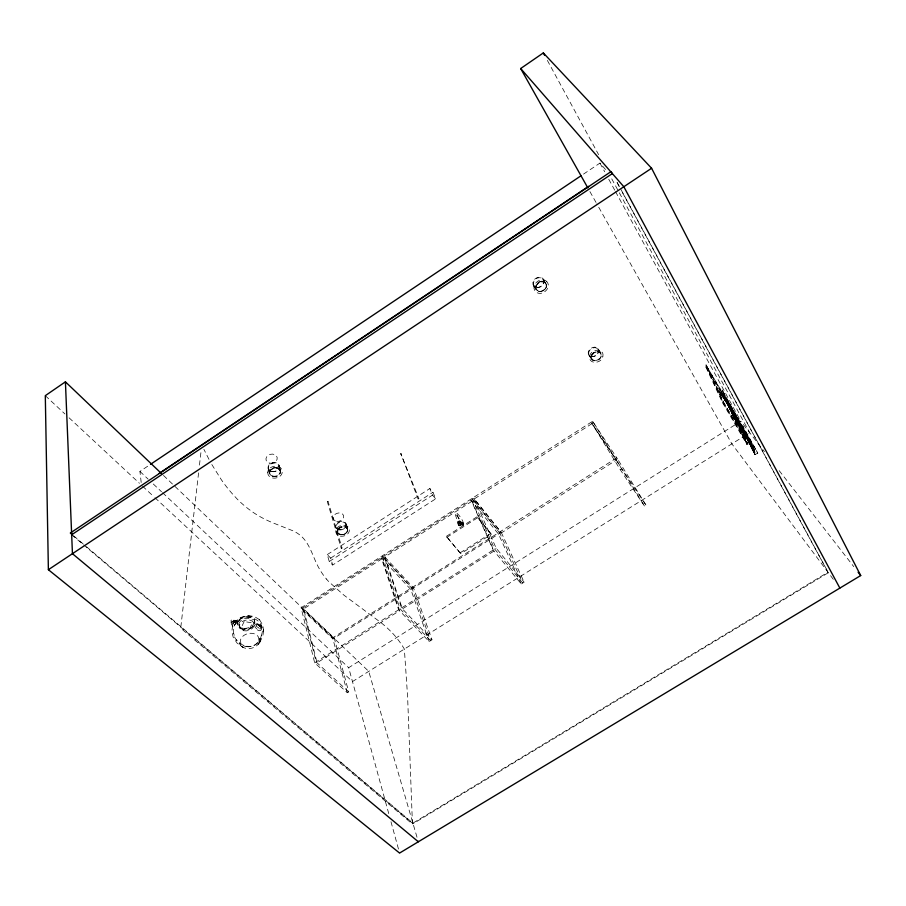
<?xml version="1.0" encoding="UTF-8"?>
<svg xmlns="http://www.w3.org/2000/svg" width="906" height="906" viewBox="0 0 906 906"><rect width="100%" height="100%" fill="white"/><g stroke="black" fill="none" stroke-linecap="round" stroke-linejoin="round"><path stroke-width="0.68" stroke-dasharray="4.53 3.4" d="M463.713 524.144C461.766 527.519 461.063 521.007 462.943 523.419C459.455 524.155 463.963 521.154 463.713 523.985M458.232 522.06C458.108 521.052 460.373 521.154 459.716 522.094C458.017 523.962 457.202 519.648 456.262 517.473C451.007 503.442 468.402 525.276 461.539 524.042M260.011 639.636L259.999 640.417M748.096 437.53L754.879 451.766L733.871 414.869M729.692 405.831L729.692 405.809A1.178 0.781 -27.7 0 0 729.375 405.276L728.13 403.215M341.234 548.277L342.026 548.028M259.931 626.216C260.26 626.658 258.108 624.438 260.69 626.737M251.845 627.371C242.004 635.366 229.275 620.429 244.631 616.488C261.007 612.784 254.96 633.192 242.412 629.183M458.878 521.301L459.569 521.267L458.108 522.162L458.821 522.785L459.999 521.709L456.692 513.611L455.854 514.223L459.104 518.572L461.505 523.962A1.529 1.133 -23 0 1 459.784 525.752L459.172 525.673M260.328 626.658C262.287 631.006 262.366 621.414 257.281 624.359M238.912 624.03C238.81 632.377 258.708 627.326 252.763 620.032M746.816 436.103L754.573 450.203M263.612 630.712L262.808 636.103L260.101 641.765M754.585 450.667L749.76 440.599M259.999 640.168L259.512 642.263M755.026 452.74L748.526 439.15L724.347 397.088M327.281 501.562L328.029 501.346L342.049 548.073L341.324 548.436M328.051 501.562L327.349 501.743L341.245 548.323M463.589 524.37C463.736 522.513 460.384 524.914 462.977 524.993C464.778 525.355 459.467 523.895 463.668 523.849M198.584 472.853L180.702 628.164L412.445 824.098L407.609 696.771L404.359 649.058L402.66 646.318A172.887 115.991 -13.3 0 0 390.531 631.04M199.467 465.095L201.075 451.165M335.798 530.644C335.152 538.3 347.542 537.688 349.195 531.403C350.849 523.09 336.862 523.543 335.798 530.633M338.131 529.67L337.712 532.32L336.239 527.428M754.404 450.939L753.271 448.855L754.8 451.641A1.416 1.37 -5.5 0 1 755.026 452.173M461.55 523.419L462.74 522.739M238.924 623.906C239.852 618.855 248.504 616.34 252.672 619.953M261.313 635.457C268.436 617.473 239.365 609.874 233.986 626.748C228.64 644.766 257.247 656.001 261.381 635.197M602.841 356.522C604.744 347.655 590.633 348.708 589.727 356.137C588.141 364.824 601.731 363.691 602.83 356.545M254.688 625.004L255.13 627.178L257.315 629.477M232.661 625.672L231.8 631.708L233.306 637.541L237.112 643.124L243.17 647.405L241.166 646.001L241.811 646.612M260.396 626.374L259.309 625.786M458.142 521.969L458.73 521.369M232.525 626.035C229.569 622.037 231.2 617.722 235.809 621.527M261.177 626.907A4.564 4.202 75.9 0 0 259.58 624.834C258.856 623.453 263.612 627.077 261.03 627.96A1.2 0.906 59.8 0 0 260.962 626.827M259.512 642.173L258.187 644.268L258.72 643.6M235.968 621.935L235.152 622.909M232.729 623.396L233.51 622.331M256.636 625.095L256.704 624.857A1.246 1.019 50.3 0 1 257.768 624.291M259.354 642.535C256.217 648.436 247.463 650.395 241.97 646.737M237.689 622.207L233.782 625.57M239.32 620.191C234.926 623.487 240.237 629.557 241.789 628.979M338.119 529.682L340.26 527.711L343.136 526.907L345.922 527.507L347.474 529.308L345.922 524.314A5.085 3.862 -17.1 0 0 337.678 523.408A5.085 3.862 -17.1 0 0 339.614 529.806A5.085 3.862 -17.1 0 0 345.945 524.381M258.516 641.244L259.037 640.463M258.935 643.373L260.011 641.89M259.829 642.161L260.282 641.482M238.527 621.222L238.742 620.916M726.012 401.686L722.841 396.432A174.745 127.18 -20.9 0 0 719.387 391.415L722.071 389.931L757.767 453.147L754.947 454.631L754.958 453.011A1.789 1.744 -5.5 0 0 755.026 452.173M261.166 628.039L260.781 628.492A1.2 0.906 59.8 0 1 259.92 629.002M259.343 619.545L254.212 616.442L247.61 615.559L240.022 617.677L234.371 622.513L235.696 621.12M254.96 624.494C258.221 622.762 258.187 624.449 258.957 625.559M239.309 620.202C244.201 612.49 261.472 618.9 252.162 627.133M726.238 399.795L723.339 395.333L728.571 403.555L726.555 400.078M141.189 482.445L139.932 471.426L149.32 465.129M583.521 174.099L599.953 163.091L607.711 172.027M239.059 620.146L239.773 619.67M741.448 427.451L740.281 425.152L742.433 428.968L741.448 427.451L743.158 426.579L757.767 453.147L736.555 416.273L735.4 416.907L733.894 413.578M741.38 426.533L744.777 432.309L735.128 416.205L738.945 422.468M327.27 554.597L429.84 488.515L432.977 492.264L435.661 498.844L332.672 565.027L329.24 561.527L327.27 554.597L330.69 558.096L332.672 565.027M330.69 558.096L432.977 492.264M329.24 561.527L432.513 495.095L429.84 488.515M233.001 624.041L233.759 623.577M348.708 691.89L316.092 661.946L302.717 608.005L334.246 638.107L348.708 691.89L347.338 692.75L314.676 662.83L301.109 607.767L592.592 421.29L617.394 458.764L615.989 459.648L591.731 423.147L593.17 422.23M473.94 498.493L301.381 608.866L332.932 638.934L501.233 532.343L473.94 498.493L496.171 548.153L524.121 582.162L521.256 583.951L493.226 550.01L471.143 500.282L498.504 534.064L521.256 583.951M446.352 536.352L477.281 516.647L491.346 534.336L460.769 553.713L446.352 536.352L460.769 553.713M446.771 537.383L477.734 517.654L477.281 516.647M460.339 552.683L490.893 533.317M347.338 692.75L332.638 637.847L616.805 457.813L646.34 505.695L644.868 506.624L620.282 469.738L591.731 423.147M723.237 395.016C732.524 407.836 721.448 396.432 725.219 395.548L722.071 389.931L736.567 416.443L733.894 417.893L735.4 416.919L741.595 426.919M235.956 620.95L237.327 620.519M314.676 662.83L496.171 548.153M620.282 469.738L621.799 468.776L646.34 505.695M743.192 426.466L740.338 428.017L741.527 427.406L753.837 448.81L744.845 432.422M388.742 813.588L348.674 667.699L740.791 421.222L764.438 451.664M429.161 641.561L410.871 589.568L381.267 557.768L398.651 609.772L429.161 641.561L431.969 639.806L413.544 587.881L384.008 556.012L401.528 607.949L431.969 639.806M735.355 416.998L743.962 431.313M746.057 433.895L741.901 427.236L747.099 435.673M747.484 436.783L741.799 427.292L748.65 438.47M722.784 402.774L723.396 402.457M737.835 420.69L732.614 411.12M235.628 621.391C242.106 622.728 226.908 616.012 232.151 623.034M739.556 423.057L745.4 433.147M727.076 403.566L727.518 404.348L729.387 403.329L730.938 405.99L730.145 406.42L729.568 405.401M754.551 447.439L753.384 448.074L750.848 442.762M233.941 622.082L234.654 621.709M741.957 427.236L736.204 416.851M705.933 364.971L730.44 406.092L747.801 444.121L723.498 402.4L705.933 364.971L731.991 409.297M735.355 416.941L730.666 407.406M741.504 427.406L734.324 413.838M257.066 624.868L257.814 624.63M730.485 409.014L733.226 413.736L705.083 365.412L722.637 402.898L723.679 402.366L748.016 444.008M730.44 406.092L729.33 406.658L746.929 444.552L722.637 402.898M729.466 406.647L730.179 406.284L747.178 442.932M257.145 624.415L258.085 624.902M732.093 410.078L729.806 406.092M244.745 617.099L246.024 616.861M727.586 401.72L721.731 393.023L724.562 397.236M232.332 621.312C232.083 620.44 236.183 623.249 232.491 621.312M250.713 617.269L250.022 617.19M259.127 625.74L258.459 625.14M459.093 525.639C452.434 517.768 467.179 521.494 459.795 525.797A1.529 1.133 -23 0 1 459.07 523.917A1.529 1.133 -23 0 1 461.55 523.974M720.983 392.389L730.496 407.983M722.127 393.816L730.723 407.711M732.139 409.319L722.954 394.155M257.281 626.895L259.229 628.288M723.905 396.115L727.076 401.211M259.241 625.74L259.977 626.284M753.939 449.399L752.648 447.066M73.533 535.752L85.391 545.797M86.466 546.703L412.898 823.135L827.971 572.218L621.89 191.483M71.665 534.767L82.469 543.917M83.556 544.823L413.068 823.724L828.356 572.717L620.429 188.505M753.871 449.342L754.483 449.931L750.293 442.173M45.3 395.673L64.949 413.963M69.094 417.813L139.422 483.272M142.536 486.171L153.918 496.76M154.937 497.711L352.479 681.572L749.692 432.683L611.278 177.995M545.378 283.023C541.584 279.399 534.449 284.303 536.295 289.15M139.932 471.426L148.154 479.161M153.295 483.997L161.517 491.732M162.548 492.694L348.674 667.699M163.454 475.424L368.742 671.38L418.323 841.787M301.109 607.767L332.638 637.847M259.546 619.738L262.865 625.31L263.612 631.267M259.139 619.342L259.75 619.953M390.463 631.074L388.617 629.274A207.723 137.735 -12.4 0 0 380.984 622.626L343.974 595.197L328.889 581.788A109.524 82.242 -21.1 0 1 326.466 579.059M546.714 281.494C540.871 275.718 529.772 285.379 535.627 291.653C541.46 297.349 552.467 287.791 546.726 281.506M597.949 349.274A5.232 4.077 -34.2 0 1 593.226 356.522A5.232 4.077 -34.2 0 1 589.489 350.531A5.232 4.077 -34.2 0 1 597.949 349.274L600.735 353.408A5.255 4.088 -34.1 0 0 592.252 354.699A5.255 4.088 -34.1 0 0 596.001 360.713A5.255 4.088 -34.1 0 0 600.746 353.442C597.416 349.127 589.33 354.586 592.026 359.286M382.638 556.896L412.207 588.719M432.513 495.095L435.661 498.844M477.734 517.654L491.346 534.336M472.547 499.387L499.863 533.204M240.815 645.65L240.35 644.981M779.183 470.633L853.758 566.635M418.855 498.56L418.074 498.9L418.866 498.606L400.792 453.566L418.074 498.9M833.282 579.308L731.867 443.849L596.839 203.884M236.375 639.67L236.998 640.508M740.281 428.04L749.364 442.558M722.003 393.68L723.328 395.729M746.77 437.734L740.395 427.983L732.977 413.476M747.677 439.297L740.395 427.972L735.638 418.278M742.693 431.301L732.059 411.109M741.606 429.704L743.803 432.977M722.512 396.047L719.353 391.449L724.426 398.991M598.13 348.878A5.606 4.371 -34.2 0 1 593.068 356.647A5.606 4.371 -34.2 0 1 589.07 350.226A5.606 4.371 -34.2 0 1 598.13 348.878L600.916 353.012A5.629 4.383 -34.1 0 1 595.82 360.803A5.629 4.383 -34.1 0 1 591.811 354.359A5.629 4.383 -34.1 0 1 600.916 353.012M752.592 449.014L754.891 454.37L749.76 444.031A452.287 306.67 -47.4 0 0 741.006 428.595L732.897 415.605M543.34 279.127A5.912 4.87 -35.6 0 1 538.198 287.564A5.912 4.87 -35.6 0 1 533.691 280.43A5.912 4.87 -35.6 0 1 543.34 279.127L546.001 283.125A5.934 4.881 -35.5 0 1 540.814 291.585A5.934 4.881 -35.5 0 1 536.295 284.427A5.934 4.881 -35.5 0 1 546.001 283.125M543.136 279.535A5.515 4.541 -35.6 0 1 538.334 287.406A5.515 4.541 -35.6 0 1 534.121 280.747A5.515 4.541 -35.6 0 1 543.136 279.535L545.854 283.623A5.538 4.553 -35.5 0 1 540.973 291.46A5.538 4.553 -35.5 0 1 536.76 284.79A5.538 4.553 -35.5 0 1 545.808 283.567M589.172 354.959L591.935 359.15M724.653 399.387L719.375 391.63L725.581 400.803A461.652 305.356 -47 0 1 734.438 415.99L740.395 427.972L745.695 435.956A210.498 148.414 -19.3 0 1 750.802 445.265L755.026 454.619L751.21 446.839M723.316 395.299L724.222 396.669M588.73 354.971L591.459 359.127M533.94 285.605L536.601 289.727L536.284 289.127M736.952 422.332L741.165 428.9A467.598 316.035 -47.9 0 1 748.854 442.275M723.192 397.055L722.082 395.367L725.332 400.373M726.091 399.331L723.679 395.412M728.73 403.6L723.939 395.877L727.824 402.502L727.337 401.8M533.487 285.639L536.092 289.66M723.35 397.236L726.691 402.524A471.981 311.37 -47.3 0 1 734.313 415.763M739.76 426.647L733.928 417.87A160.69 116.432 -21.5 0 0 731.357 411.8L730.576 410.192M722.501 393.838L723.792 395.865M722.66 396.296L729.511 407.19L728.231 405.05M725.072 398.017L728.209 403.34M733.079 412.513L737.812 421.143M723.939 395.877L729.296 405.107M730.768 409.353L719.523 391.652A171.868 125.062 -21 0 1 723.452 397.417L723.939 398.21M723.022 396.919L728.979 407.066M738.775 421.12L745.151 432.343M725.117 397.734L729.319 404.903M724.177 398.617L723.69 397.836A161.291 117.327 -21.5 0 0 719.862 392.241L720.712 392.309A1.767 1.721 -18.5 0 1 721.459 392.683A1.382 1.348 -18.5 0 1 721.799 393.147L732.071 410.01M724.528 396.749L727.405 401.675M735.921 416.307L749.681 440.463L746.646 434.925M746.295 437.575L733.928 417.847L728.628 406.624M726.918 402.921L734.438 415.99M739.07 423.17L731.878 410.078M744.528 431.709L738.265 420.599M744.879 434.642L746.827 437.825A219.648 154.779 -18.9 0 1 750.315 444.189L751.912 447.496M400.531 454.042L401.279 453.781M725.174 397.813L726.861 400.622M726.068 399.218L729.874 405.503M724.947 397.406L725.763 398.742M592.592 421.29L621.799 468.776M615.989 459.648L644.868 506.624M240.373 645.049L239.864 644.007M738.854 422.558L740.315 425.197M738.979 422.536L742.761 429.274M723.849 398.04L725.955 401.596L724.12 398.515M739.183 422.921L740.395 424.925M739.137 422.762L740.213 424.586M726.182 399.41L736.589 417.134M740.009 424.461L741.538 427.236M742.761 429.704L734.268 415.594A477.587 314.62 -47.5 0 0 726.601 402.366M730.825 407.077L727.563 401.913L727.982 402.547M729.76 405.299L731.006 407.406M725.513 398.357L727.495 401.709M729.59 404.993L730.746 406.941M741.233 426.262L742.795 428.934M731.652 408.833L728.345 403.193M745.072 432.445L747.065 436.013M724.811 399.625L725.355 400.565M742.546 428.481L743.973 430.95M743.577 430.237L742.376 428.176L745.151 433.374M725.695 398.572L728.617 403.668M732.048 409.161L738.673 420.928M731.55 408.255L733.26 411.256M731.199 408.006L733.124 411.233M743.509 430.101L745.151 432.989M725.276 400.418L726.703 402.898M750.123 443.861L746.623 437.485L751.697 447.1M745.831 433.736L747.869 437.439M732.728 410.282L734.37 413.204M727.325 401.403L728.56 403.589M732.388 410.056L735.355 415.152L733.894 412.309M744.63 432.049L746.329 435.027M725.729 401.199L726.442 402.445M732.807 410.814L733.939 412.808M744.573 432.173L746.34 435.446M727.314 403.985L725.865 401.426L729.296 407.677L727.518 404.348M211.834 464.518L221.234 479.58A214.529 176.455 -23.4 0 0 226.636 486.93A231.109 190.43 -24.6 0 0 231.891 493.294L237.179 499.036A141.279 114.575 -18.5 0 0 242.548 504.098A151.019 122.786 -19.1 0 0 248.414 508.934L252.083 511.63A115.628 92.99 -17.1 0 0 263.363 518.447L267.327 520.395A149.558 121.823 -18.7 0 0 272.706 522.773L294.178 531.301A52.22 38.867 -13 0 1 297.712 533.453C310.022 541.437 312.4 556.986 319.376 568.866A110.453 82.978 -21.1 0 0 321.947 573.045A119.184 89.626 -21.5 0 0 326.466 579.059M727.711 402.071L729.07 404.484M745.978 434.416L747.495 437.088M726.182 401.992L726.884 403.215M746.25 437.689L733.826 417.926L748.549 441.732M745.706 434.133L747.529 437.541M745.026 433.657L754.517 451.29M746.725 435.05L747.88 437.077M745.898 434.654L753.577 448.345L750.179 441.449M589.908 191.585L596.148 202.661M735.06 414.37L740.859 424.959M726.635 402.774L727.745 404.744A1.45 0.974 -27.7 0 1 729.07 405.084M746.861 435.967L749.375 440.475M728.096 402.762L729.794 405.775M747.518 439.025L751.776 447.451M734.755 414.201L737.552 419.138M728.832 404.065L729.432 405.129M736.533 417.032L737.597 418.957M748.662 439.172L750.983 443.396M728.492 403.453L729.942 406.069M736.431 416.851L737.688 419.127M747.325 436.341L749.183 440.146M728.877 404.144L730.496 407.077M746.114 437.247L747.541 439.829M599.953 163.091L604.698 171.778M608.753 179.218L614.846 190.385M615.525 191.63L740.791 421.222M749.069 439.942L753.441 448.64M547.36 60.385L598.617 154.7M733.09 413.487L736.748 420.463M617.065 182.287L619.749 187.259M617.167 182.774L619.194 186.5M748.05 437.655L753.713 449.07M749.024 440.101L750.123 442.117M750.168 441.947L751.606 444.608M730.395 406.93L734.845 415.548L733.203 412.207M730.089 406.771L731.889 409.671M747.495 439.942L754.845 454.563L751.572 446.885L753.214 450.486L752.331 448.538M727.937 405.152L728.843 406.828M731.029 408.074L731.55 409.014M750.802 442.921L752.727 446.703M739.828 423.079L742.003 427.19M731.38 408.742L731.742 409.41M748.809 438.832L753.86 449.127M751.255 443.963L752.331 446.001M730.848 408.187L732.716 411.788M208.98 459.342L203.895 449.342M748.752 438.968L750.395 442.219M731.833 409.569L732.229 410.316M731.165 408.731L733.237 412.275M750.089 444.62L748.764 442.117A462.207 312.763 -47.7 0 0 741.119 428.81M728.786 406.737L731.629 412.445A174.122 126.24 -20.9 0 1 733.928 417.87A171.245 124.145 -21 0 0 731.267 411.664M749.5 440.146L750.293 441.641M752.286 446.205L753.35 448.266L751.459 444.257M747.439 439.648L754.551 453.77M730.553 408.187L733.532 414.008M749.987 444.45L751.312 447.02M729.624 408.334L730.032 409.138M732.818 415.095L729.262 407.621L731.663 412.502M732.795 411.641L733.566 412.921M750.949 446.375L753.656 451.788M737.982 422.955L739.171 425.401M751.029 445.661L750.225 444.042A217.961 153.612 -19 0 0 745.819 436.16M730.474 410.022L730.87 410.837M733.452 412.966L734.098 414.291M280.09 470.407L277.463 468.255L273.589 468.289L270.486 470.418L269.784 473.6L268.55 468.606M734.177 414.178L734.811 415.503M706.136 364.858L723.679 402.366M706.544 366.137L723.498 402.4M730.213 406.205L747.801 444.121M501.233 532.343L524.121 582.162M753.735 449.591L754.449 451.177M734.596 415.605L735.23 417.032M280.079 470.384L280.282 470.984A5.402 4.27 -13.3 0 1 272.831 476.103A5.402 4.27 -13.3 0 1 271.766 468.776A5.402 4.27 -13.3 0 1 280.271 471.007L279.093 466.375M752.546 449.138L754.075 452.683M731.957 413.408L733.566 416.919M239.66 643.328L239.875 644.053M346.194 523.951L347.7 528.81A5.47 4.145 -17.1 0 1 340.928 534.744A5.47 4.145 -17.1 0 1 338.844 527.881A5.47 4.145 -17.1 0 1 347.734 528.911M259.75 638.22L259.943 638.957M234.212 635.332L233.635 633.203M390.984 821.753L399.58 853.067M279.308 465.707L280.566 470.531M268.131 468.527L269.331 473.385M259.852 638.571L260.022 639.851M239.66 643.362L239.546 642.614M263.567 629.285L263.601 630.395M233.193 620.769A1.223 0.747 23.9 0 1 233.839 621.131M232.683 622.071A1.212 0.747 23.9 0 1 232.355 621.81M234.314 622.286A4.666 2.22 -65.9 0 1 235.979 620.78M232.502 625.876A2.922 0.963 -61 0 1 234.258 621.912M232.967 626.386A4.723 0.634 -44.1 0 1 232.876 626.035M259.456 625.095A1.2 0.736 24.6 0 1 260.339 625.57M261.562 627.111A2.843 2.356 70.8 0 1 259.671 630.723M259.456 630.757A4.587 2.831 53.5 0 1 257.225 629.738M256.625 626.669A1.133 0.861 47.3 0 1 256.409 625.412M460.939 524.381C459.738 526.907 458.719 522.728 460.939 524.381M267.7 472.547C268.029 480.803 281.959 479.421 282.298 471.811C282.026 463.51 267.983 464.891 267.7 472.547M258.776 625.185L258.448 625.786L258.788 625.129M244.167 621.539L241.098 627.926L249.343 629.274L252.434 622.92L244.167 621.539M592.014 423.623L474.166 498.991L501.46 532.841L616.284 460.123L592.014 423.623M382.139 558.696L303.646 608.889L317.043 662.818L399.557 610.701L382.139 558.696M471.947 501.267L384.869 556.952L402.423 608.889L494.053 551.018L471.947 501.267M248.131 616.771L250.871 617.303L248.131 616.771M459.727 525.797L459.648 525.786A1.653 1.223 -23 0 1 458.991 523.747A1.653 1.223 -23 0 1 461.652 523.895A1.653 1.223 -23 0 1 459.67 525.763M430.565 640.689L400.09 608.866L382.287 555.842L411.834 587.666L430.565 640.689M522.683 583.056L494.699 549.081L472.094 498.379L499.399 532.196L522.683 583.056M742.648 428.674L741.776 427.315L742.648 428.674M729.738 406.511L706.114 366.352L723.079 402.604L746.748 443.147L729.738 406.511M347.349 528.979L347.338 528.957A5.108 3.862 -17.1 0 0 339.093 528.073A5.108 3.862 -17.1 0 0 341.041 534.483A5.108 3.862 -17.1 0 0 347.383 529.036M272.785 476.42A5.798 4.587 -13.3 0 0 280.634 470.826A5.798 4.587 -13.3 0 0 271.426 468.595A5.798 4.587 -13.3 0 0 272.785 476.42M269.456 463.136A5.719 4.564 -13.1 0 0 277.191 457.598A5.719 4.564 -13.1 0 0 268.097 455.356A5.719 4.564 -13.1 0 0 269.456 463.136M336.783 521.369A5.402 4.134 -17 0 0 343.612 515.684A5.402 4.134 -17 0 0 334.88 514.472A5.402 4.134 -17 0 0 336.783 521.369M540.837 291.256A5.538 4.553 -35.5 0 0 545.672 283.363A5.538 4.553 -35.5 0 0 536.624 284.586A5.538 4.553 -35.5 0 0 540.837 291.256M595.854 360.497A5.243 4.088 -34.1 0 0 600.599 353.227A5.243 4.088 -34.1 0 0 592.116 354.484A5.243 4.088 -34.1 0 0 595.854 360.497M339.444 529.863A5.447 4.134 -17.1 0 0 346.217 524.053A5.447 4.134 -17.1 0 0 337.36 523A5.447 4.134 -17.1 0 0 339.444 529.863M341.109 534.733A5.108 3.862 -17.1 0 0 347.462 529.297A5.108 3.862 -17.1 0 0 339.172 528.323A5.108 3.862 -17.1 0 0 341.109 534.733M271.449 471.539A5.764 4.575 -13.2 0 0 279.388 466.092A5.764 4.575 -13.2 0 0 270.305 463.679A5.764 4.575 -13.2 0 0 271.449 471.539M271.664 471.46A5.391 4.27 -13.2 0 0 279.071 466.386A5.391 4.27 -13.2 0 0 270.588 464.132A5.391 4.27 -13.2 0 0 271.664 471.46M272.887 476.363A5.413 4.27 -13.3 0 0 280.339 471.267A5.413 4.27 -13.3 0 0 271.823 469.025A5.413 4.27 -13.3 0 0 272.887 476.363M458.719 523.17A1.484 1.099 -23 0 0 460.441 521.448A1.484 1.099 -23 0 0 458.028 521.392A1.484 1.099 -23 0 0 458.719 523.17M243.805 630.723A7.531 5.379 -12.7 0 0 254.133 623.974A7.531 5.379 -12.7 0 0 242.31 621.516A7.531 5.379 -12.7 0 0 243.805 630.723M246.104 646.612A9.343 6.614 -12.9 0 0 258.72 638.096A9.343 6.614 -12.9 0 0 243.918 635.366A9.343 6.614 -12.9 0 0 246.104 646.612"/><path stroke-width="1.36" d="M161.415 473.476L65.413 381.834L45.3 395.673L48.38 569.704L399.58 853.067L860.7 575.559L651.595 168.256L543.317 52.933L520.667 68.528L587.835 187.893M150.487 464.348L581.176 175.673M159.15 473.408L588.572 186.387M71.665 534.767L612.354 173.59M48.38 569.704L651.595 168.256M418.323 841.787L72.446 553.691L65.413 381.834M72.457 534.846L70.306 533.022L611.108 171.574L612.456 174.065M520.667 68.528L623.826 186.738L839.862 588.096M858.095 572.207L860.7 575.559M543.317 52.933L544.665 55.413"/></g></svg>
